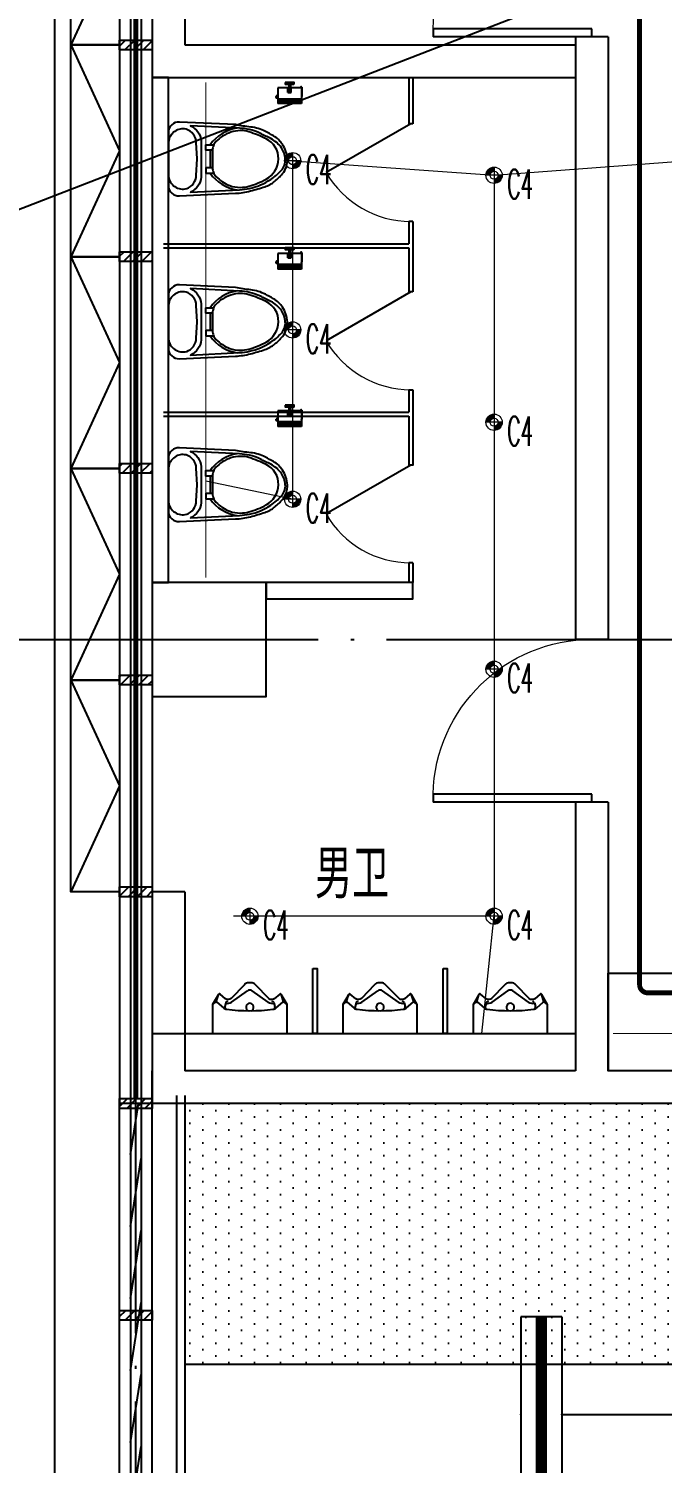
# Model space of a CAD drawing. Extents: x -621157 to 1764546, y -106808 to 741893.
# Drawn here: x 199342 to 203233, y 324941 to 333750 of the extents above; entities that cross this region are included whole.
import ezdxf
from ezdxf import colors
from ezdxf.entities.mleader import LeaderData, LeaderLine
from ezdxf.enums import TextEntityAlignment as Align
from ezdxf.math import Vec2, Vec3

# ---------------------------------------------------------------- set-up
doc = ezdxf.new("R2010")
doc.units = 0
doc.header["$LTSCALE"] = 1000
doc.header["$MEASUREMENT"] = 0
doc.linetypes.add('XREF-A-101-平面图_t3$0$__DASH', pattern=[0.35, 0.25, -0.1])
doc.linetypes.add('XREF-A-101-平面图_t3$0$DOTE', pattern=[2.42, 2, -0.2, 0.02, -0.2])
for name, color, linetype in [('0-底图', 7, 'Continuous'), ('EQUIP-照明', 3, 'Continuous'), ('WIRE-照明', 4, 'Continuous'), ('XREF-A-101-平面图_t3$0$A-COLUMN', 8, 'Continuous'), ('XREF-A-101-平面图_t3$0$A-CURTWALL', 8, 'Continuous'), ('XREF-A-101-平面图_t3$0$A-DOTE', 8, 'Continuous'), ('XREF-A-101-平面图_t3$0$A-PUB_HATCH', 8, 'Continuous'), ('XREF-A-101-平面图_t3$0$A-RAIL', 8, 'Continuous'), ('XREF-A-101-平面图_t3$0$A-ROOM-CH', 8, 'Continuous'), ('XREF-A-101-平面图_t3$0$A-SEE', 8, 'Continuous'), ('XREF-A-101-平面图_t3$0$A-WALL', 8, 'Continuous'), ('XREF-A-101-平面图_t3$0$A-WINDOW', 8, 'Continuous'), ('XREF-A-101-平面图_t3$0$A-开启符号', 8, 'Continuous'), ('XREF-A-101-平面图_t3$0$A-背衬铝板', 8, 'Continuous'), ('XREF-A-101-平面图_t3$0$I-FLOORING', 8, 'Continuous'), ('XREF-A-101-平面图_t3$0$I-FURNITURE', 8, 'Continuous'), ('XREF-A-101-平面图_t3$0$LVTRY', 8, 'Continuous'), ('XREF-A-101-平面图_t3$0$M-HOLE', 8, 'Continuous'), ('XREF-A-101-平面图_t3$0$wipess', 8, 'Continuous'), ('照明回路线', 1, 'Continuous')]:
    doc.layers.add(name, color=color, linetype=linetype)
doc.layers.add('00-照明回路线', color=6, linetype='Continuous', lineweight=0)
doc.layers.add('LIGHT-INF', color=6, linetype='Continuous', lineweight=0)
doc.styles.add('_TEL_DIM', font='SIMPLEX', dxfattribs={"width": 0.8, "height": 3.5, "bigfont": 'HZTXT'})
doc.styles.add('E-FST', font='txt.shx', dxfattribs={"width": 0.75, "height": 250, "bigfont": '@@gbcbig.shx'})
doc.styles.add('INF DIM', font='SIMPLEX.SHX', dxfattribs={"width": 0.7, "bigfont": 'hztxt.shx'})
doc.styles.get("Standard").update_dxf_attribs({"font": 'romans.shx', "bigfont": 'HZDXC.SHX'})
doc.styles.add('XREF-A-101-平面图_t3$0$-HZDXCROMANS', font='ROMANS.shx', dxfattribs={"bigfont": 'HZDXC.shx'})
doc.linetypes.add('LED', pattern='A,6,-3.5,["LED",Standard,S=2.54,R=0,X=-2.54,Y=-1.27],-4.8', length=14.3)

# ---------------------------------------------------------------- blocks, each defined once
blk = doc.blocks.new('XREF-A-101-平面图_t3$0$柱网4F')
at = {"layer": 'XREF-A-101-平面图_t3$0$A-COLUMN'}
blk.add_lwpolyline([(100, -10350), (800, -10350), (800, -9650), (100, -9650)], close=True, dxfattribs=at)
blk = doc.blocks.new('XREF-A-101-平面图_t3$0$G$C869EB286')
at = {"layer": 'XREF-A-101-平面图_t3$0$A-WINDOW'}
h = blk.add_hatch(dxfattribs=at)
h.set_pattern_fill('ANSI31', color=256, scale=25)
h.set_pattern_definition([(45, (-143.957, -89940), (-28.0633, 28.0633), [])])
h.paths.add_polyline_path([(0, 60), (200, 60), (200, 0), (0, 0)])
blk.add_lwpolyline([(0, 60), (200, 60), (200, 0), (0, 0)], close=True, dxfattribs=at)
blk = doc.blocks.new('XREF-A-101-平面图_t3$0$ROOM')
at = {"layer": 'XREF-A-101-平面图_t3$0$A-ROOM-CH', "style": 'XREF-A-101-平面图_t3$0$-HZDXCROMANS', "width": 0.6}
for tag, p in [('中文房间名称', (0, -1000)), ('英文房间名称', (0, -1500))]:
    blk.add_attdef(tag, text='', height=300, dxfattribs=at).set_placement(p, align=Align.CENTER)
blk = doc.blocks.new('XREF-A-101-平面图_t3$0$轴网(3)')
at = {"layer": 'XREF-A-101-平面图_t3$0$A-DOTE', "linetype": 'XREF-A-101-平面图_t3$0$DOTE'}
for p, q in [((0, -3300), (0, 43300)), ((-3300, 30000), (69800, 30000))]:
    blk.add_line(p, q, dxfattribs=at)
blk = doc.blocks.new('XREF-A-101-平面图_t3$0$URN--02')
blk.add_wipeout([(-457.2, 0), (0, 0), (0, -177.8), (-35.8, -239.7), (-36, -240.1), (-36.3, -240.5), (-36.5, -240.8), (-36.8, -241), (-37, -241.2), (-37.3, -241.5), (-37.8, -241.8), (-38.4, -242.2), (-38.9, -242.4), (-40.1, -242.8), (-40.8, -242.9), (-41.5, -242.9), (-42.3, -242.8), (-42.9, -242.7), (-43.8, -242.4), (-44.5, -242), (-45, -241.7), (-45.9, -240.9), (-47, -240.1), (-47.9, -239.3), (-52.3, -235.7), (-58.2, -230.9), (-64.3, -225.9), (-70, -221.2), (-75.6, -216.7), (-79.2, -213.7), (-83.4, -210.9), (-88, -209), (-83.9, -210.7), (-89.9, -208.5), (-95.2, -208), (-99.5, -208.3), (-104.1, -209.5), (-108.2, -211.5), (-111.9, -214.1), (-116.4, -218.7), (-120.2, -222.5), (-180.9, -285.1), (-198.1, -302.5), (-203.1, -306), (-210.6, -309.3), (-218.2, -310.9), (-222.2, -311.2), (-235, -311.2), (-243.5, -310.2), (-249.8, -308.1), (-256.7, -304.3), (-262.3, -299.6), (-271.4, -290.2), (-282, -279.3), (-293.9, -267), (-303.5, -257.1), (-314, -246.3), (-329.7, -230.2), (-338.9, -220.7), (-344.8, -214.6), (-351.7, -210.1), (-355.6, -208.8), (-361.3, -208), (-368.1, -208.7), (-378, -213.7), (-395, -227.6), (-411.9, -241.4), (-413.5, -242.4), (-415.3, -242.9), (-417.1, -242.8), (-419.9, -241.5), (-421.4, -239.7), (-457.2, -177.8)]).dxf.layer = 'XREF-A-101-平面图_t3$0$wipess'
at = {"color": 0, "linetype": 'Continuous'}
blk.add_lwpolyline([(-222.2, -311.2, 0.202919), (-194.9, -299.6), (-113.5, -215.6, -0.389432), (-79.2, -213.7), (-45.3, -241.4, 0.462615), (-35.8, -239.7), (0, -177.8), (0, 0), (-457.2, 0), (-457.2, -177.8), (-421.4, -239.7, 0.462594), (-411.9, -241.4), (-378, -213.7, -0.372868), (-344.8, -214.6), (-262.3, -299.6, 0.202811), (-235, -311.2)], format="xyb", close=True, dxfattribs=at)
at = {"color": 35}
blk.add_lwpolyline([(-390.3, -157.4), (-430.8, -192.1)], dxfattribs=at)
at = {"color": 39}
for points in [[(-370.2, -148.5, 0.147155), (-390.3, -157.4)], [(-372.2, -148.8, 0.460813), (-382.8, -164.9)], [(-74.4, -164.9, 0.460816), (-85, -148.8)], [(-340.7, -192.7, 0.216515), (-376.8, -185.6)], [(-376.1, -188, 0.333711), (-363.9, -197.1)], [(-243.3, -262, 0.319648), (-213.9, -262)], [(-80.4, -185.6, 0.216515), (-116.5, -192.7)], [(-93.3, -197.1, 0.33371), (-81.1, -188)]]:
    blk.add_lwpolyline(points, format="xyb", dxfattribs=at)
for points in [[(-376.1, -188), (-382.8, -164.9)], [(-81.1, -188), (-74.4, -164.9)], [(-435, -193.7), (-422, -238.3)], [(-340.7, -192.7), (-243.3, -262)], [(-116.5, -192.7), (-213.9, -262)], [(-22.2, -193.7), (-35.2, -238.3)]]:
    blk.add_lwpolyline(points, dxfattribs=at)
at = {"color": 35}
for points in [[(-85, -148.8, 0.063072), (-372.2, -148.8)], [(-237.2, -139.7, 5.328794), (-220, -139.7)], [(-66.9, -157.4, 0.147155), (-87, -148.5)], [(0, -177.8), (-18.3, -192.3, -0.359152), (-26.4, -192.1), (-66.9, -157.4)], [(-457.2, -177.8), (-438.9, -192.3, 0.359145), (-430.8, -192.1)]]:
    blk.add_lwpolyline(points, format="xyb", dxfattribs=at)
blk = doc.blocks.new('XREF-A-101-平面图_t3$0$马桶A')
blk.add_wipeout([(226.7, 297.9), (226.7, 304), (226.2, 310.1), (225.1, 316.1), (223.5, 321.9), (221.3, 327.6), (218.5, 333), (215.3, 338.1), (211.6, 342.9), (207.4, 347.4), (202.8, 351.4), (197.9, 354.9), (192.6, 358), (187.1, 360.5), (181.4, 362.5), (175.5, 364), (169.4, 364.8), (163.4, 365.1), (-163.4, 365.1), (-169.4, 364.8), (-175.5, 364), (-181.4, 362.5), (-187.1, 360.5), (-192.6, 358), (-197.9, 354.9), (-202.8, 351.4), (-207.4, 347.4), (-211.6, 342.9), (-215.3, 338.1), (-218.6, 333), (-221.3, 327.6), (-223.5, 321.9), (-225.2, 316.1), (-226.3, 310.1), (-226.8, 304), (-226.7, 297.9), (-210.7, -46.8), (-208.2, -77.7), (-203.5, -108.3), (-196.6, -138.6), (-170.1, -227.6), (-164, -243.5), (-156.5, -258.7), (-147.6, -273.2), (-137.4, -286.8), (-114.8, -312), (-90.1, -335.3), (-81.6, -342), (-72.6, -347.9), (-63.1, -353.1), (-53.2, -357.3), (-42.9, -360.8), (-32.4, -363.3), (-21.7, -364.8), (-10.9, -365.4), (-0.1, -365.1), (15.8, -363.3), (31.5, -360.2), (46.8, -355.8), (61.7, -350.2), (76.2, -343.3), (90, -335.3), (102.3, -326.6), (113.7, -316.7), (124.1, -305.8), (133.4, -293.9), (141.4, -281.1), (169.1, -230.1), (179, -208.6), (186.9, -186.3), (192.7, -163.3), (196.3, -139.9), (210.7, -46.9)]).dxf.layer = 'XREF-A-101-平面图_t3$0$wipess'
at = {"color": 35, "linetype": 'ByBlock'}
blk.add_line((53.2, 109.2), (-53.5, 109.2), dxfattribs=at)
at = {"color": 0, "linetype": 'Continuous'}
blk.add_lwpolyline([(226.7, 297.9, 0.431726), (163.4, 365.1), (-163.4, 365.1, 0.431435), (-226.7, 297.9), (-210.7, -46.8, 0.05293), (-196.6, -138.6, 0.015625), (-170.1, -227.6, 0.092508), (-137.4, -286.8, 0.041886), (-90.1, -335.3, 0.199313), (-0.1, -365.1, 0.124065), (90, -335.3, 0.122705), (141.4, -281.1, 0.00916), (169.1, -230.1, 0.093585), (196.3, -139.9, -0.024039), (210.7, -46.9)], format="xyb", close=True, dxfattribs=at)
at = {"color": 35}
for points in [[(-101, 193.9), (0, 189.7), (100.9, 193.9, 0.31346), (182.6, 257.2, 0.214355), (169.7, 325.7, 0.233297), (103.2, 365.1), (-107.4, 365.1, 0.214741), (-169.8, 325.7, 0.214469), (-181.7, 253.1, 0.149897), (-150.5, 211.2, 0.149897), (-101.2, 193.9)], [(-204, 229.4), (-188.9, -72.3, 0.039846), (-181, -132.7, 0.096207), (-125.6, -263.4, 0.060028), (-69.1, -328.8, 0.204422), (-0.1, -352.8, 0.133941), (68.8, -328.8, 0.129163), (125.3, -263.4, -0.000598), (156.7, -199.6, 0.056687), (180.7, -132.7, 0.051135), (188.6, -72.3), (203.9, 229.4, -0.272391), (110.8, 164.8), (-111.1, 164.8, -0.270676), (-204.2, 229.4)], [(107.2, 73.1, 0.09365), (82.8, 89, 0.098915), (54.3, 94.5), (-54.6, 94.5, 0.096282), (-83.1, 89, 0.096282), (-107.5, 73.1, 0.05557), (-139.9, 34, 0.05557), (-162.9, -11.3, 0.092989), (-174.3, -76.2, 0.063501), (-167, -128.6, 0.057856), (-124.5, -234.6, 0.268831), (-0.1, -310.6, 0.294074), (124.2, -234.6, 0.034416), (166.7, -128.6, 0.087024), (174, -76.2, 0.134611), (139.6, 34, 0.061058), (107.2, 73.1)]]:
    blk.add_lwpolyline(points, format="xyb", close=True, dxfattribs=at)
at = {"color": 35, "linetype": 'ByBlock'}
for points in [[(-53.5, 94.5), (-53.5, 136.3), (-86.5, 136.3), (-86.5, 87.5)], [(53.2, 94.5), (53.2, 136.3), (86.2, 136.3), (86.2, 87.5)]]:
    blk.add_lwpolyline(points, dxfattribs=at)
for centre, start, end in [((51.8, -91.8), 124.52591, 171.77825), ((-52.1, -91.8), 8.20638, 55.47409)]:
    blk.add_arc(centre, 244, start, end, dxfattribs=at)
blk = doc.blocks.new('XREF-A-101-平面图_t3$0$A-VEGA-2-LAY-1-01（B栋办公楼）$0$$TCHSYS$APDOOR2D')
blk.add_line((0.5, 0), (0, 0.866))
at = {"lineweight": 13}
blk.add_arc((0.5, 0), 1, 120, 180, dxfattribs=at)
blk = doc.blocks.new('XREF-A-101-平面图_t3$0$A$C12754C8C')
at = {"layer": 'XREF-A-101-平面图_t3$0$I-FURNITURE'}
for p, q in [((10, 96), (10, 0)), ((72.5, 96), (10, 96)), ((72.5, 68.5), (72.5, 96)), ((72.5, 93), (77.5, 93)), ((77.5, 120), (77.5, 80)), ((87.5, 120), (87.5, 80)), ((87.5, 93), (92.5, 93)), ((92.5, 68.5), (92.5, 96)), ((155, 96), (92.5, 96)), ((151.2, 100.9), (151.2, 96)), ((155, 96), (155, 0)), ((157.2, 100.9), (157.2, 43.9)), ((0, 38.5), (0, 43.9)), ((10, 48.9), (5, 48.9)), ((6, 38.5), (6, 39.9)), ((9, 42.9), (10, 42.9)), ((72.5, 87), (77.5, 87)), ((72.5, 68.5), (92.5, 68.5)), ((77.5, 80), (87.5, 80)), ((87.5, 87), (92.5, 87)), ((155, 0), (10, 0))]:
    blk.add_line(p, q, dxfattribs=at)
at = {"layer": 'XREF-A-101-平面图_t3$0$I-FURNITURE', "color": 8}
for p, q in [((110, 122), (55, 122)), ((10, 30), (155, 30)), ((10, 20.7), (155, 20.7)), ((10, 14.1), (155, 14.1)), ((10, 8.2), (155, 8.2)), ((10, 4), (155, 4))]:
    blk.add_line(p, q, dxfattribs=at)
at = {"layer": 'XREF-A-101-平面图_t3$0$I-FURNITURE'}
blk.add_lwpolyline([(55, 130), (55, 122, 0.414214), (57, 120), (108, 120, 0.414214), (110, 122), (110, 130)], format="xyb", close=True, dxfattribs=at)
for centre, radius, start, end in [((154.2, 100.9), 3, 0, 180), ((5, 43.9), 5, 90, 180), ((3, 38.5), 3, 180, 0), ((9, 39.9), 3, 90, 180), ((154.2, 43.9), 3, 286.10128, 360)]:
    blk.add_arc(centre, radius, start, end, dxfattribs=at)
blk = doc.blocks.new('XREF-A-101-平面图_t3$0$G$CFDD5568B')
at = {"layer": 'XREF-A-101-平面图_t3$0$I-FLOORING'}
blk.add_line((0, -12320), (2600, -12320), dxfattribs=at)
at = {"layer": 'XREF-A-101-平面图_t3$0$LVTRY'}
for p, q in [((1575.5, -6450), (1575.5, -6733.3)), ((1600.5, -6450), (1600.5, -6733.3)), ((1575.5, -7333.3), (1575.5, -7470.8)), ((1600.5, -7333.3), (1600.5, -7483.3)), ((70, -7470.8), (1575.5, -7470.8)), ((1600.5, -7483.3), (1600.5, -7766.7)), ((70, -7495.8), (1575.5, -7495.8)), ((1575.5, -7495.8), (1575.5, -7766.7)), ((1600.5, -7766.7), (1575.5, -7766.7)), ((1575.5, -8366.7), (1575.5, -8504.2)), ((1575.5, -8366.7), (1600.5, -8366.7)), ((70, -8504.2), (1575.5, -8504.2)), ((70, -8529.2), (1575.5, -8529.2)), ((1575.5, -8529.2), (1575.5, -8830)), ((1575.5, -9430), (1575.5, -9550)), ((1600.5, -9430), (1600.5, -9550))]:
    blk.add_line(p, q, dxfattribs=at)
for points in [[(1600.5, -6733.3), (1575.5, -6733.3)], [(1600.5, -7333.3), (1575.5, -7333.3)], [(1600.5, -8366.7), (1600.5, -8830), (1575.5, -8830)], [(1600.5, -9430), (1575.5, -9430)]]:
    blk.add_lwpolyline(points, dxfattribs=at)
for points in [[(700, -9650), (1600.5, -9650), (1600.5, -9550), (700, -9550)], [(987.5, -11920), (1012.5, -11920), (1012.5, -12320), (987.5, -12320)], [(1787.5, -11920), (1812.5, -11920), (1812.5, -12320), (1787.5, -12320)], [(5100, -12550), (2800, -12550), (2800, -11950), (5100, -11950)]]:
    blk.add_lwpolyline(points, close=True, dxfattribs=at)
at = {"layer": 'XREF-A-101-平面图_t3$0$LVTRY', "extrusion": (0, 0, -1), "xscale": -1, "zscale": -1}
for p in [(-761.3, -6610), (-761.3, -7625.8), (-761.3, -8592.5)]:
    blk.add_blockref('XREF-A-101-平面图_t3$0$A$C12754C8C', p, dxfattribs=at)
at = {"layer": 'XREF-A-101-平面图_t3$0$LVTRY', "rotation": 89.99999999999984}
for p in [(465.1, -6950), (465.1, -7950), (465.1, -8950)]:
    blk.add_blockref('XREF-A-101-平面图_t3$0$马桶A', p, dxfattribs=at)
at = {"layer": 'XREF-A-101-平面图_t3$0$LVTRY', "xscale": -600, "yscale": -600, "zscale": 25}
for p, rotation in [((1588, -7033.3), 269.9999999994639), ((1588, -8066.7), 269.9999999994639), ((1588, -9130), 269.9999999994622)]:
    blk.add_blockref('XREF-A-101-平面图_t3$0$A-VEGA-2-LAY-1-01（B栋办公楼）$0$$TCHSYS$APDOOR2D', p, dxfattribs=dict(at, rotation=rotation))
at = {"layer": 'XREF-A-101-平面图_t3$0$LVTRY'}
blk.add_lwpolyline([(100, -9550), (100, -6450), (0, -6450), (0, -9550)], close=True, dxfattribs=at)
at = {"layer": 'XREF-A-101-平面图_t3$0$LVTRY', "rotation": 179.9999999999999}
for p in [(371.4, -12320), (1171.4, -12320), (1971.4, -12320)]:
    blk.add_blockref('XREF-A-101-平面图_t3$0$URN--02', p, dxfattribs=at)
blk = doc.blocks.new('XREF-A-101-平面图_t3$0$DOOR2DLIB$SYSLIB$00000107')
at = {"color": 0}
for p, q in [((0.45, 0.975), (0.5, 0.975)), ((0.45, 0), (0.45, 0.975)), ((0.5, 0), (0.5, 0.975)), ((0.5, 0), (0.45, 0))]:
    blk.add_line(p, q, dxfattribs=at)
at = {"color": 0, "lineweight": 13}
blk.add_arc((0.475, 0), 0.975, 91.46928, 180, dxfattribs=at)
blk = doc.blocks.new('XREF-A-101-平面图_t3$0$WINDOW2DLIB$SYSLIB$00000012')
at = {"color": 0}
for points in [[(-0.5, 0.5), (-0.5, -0.5)], [(0.5, 0.5), (-0.5, 0.5)], [(0.5, -0.5), (0.5, 0.5)], [(-0.5, 0.1667), (0.5, 0.1667)], [(-0.3839, -0.1667), (-0.448, 0.1667)], [(-0.3159, -0.1667), (-0.38, 0.1667)], [(-0.2479, -0.1667), (-0.312, 0.1667)], [(-0.1799, -0.1667), (-0.244, 0.1667)], [(-0.1119, -0.1667), (-0.176, 0.1667)], [(-0.0439, -0.1667), (-0.108, 0.1667)], [(0.0241, -0.1667), (-0.04, 0.1667)], [(0.0921, -0.1667), (0.028, 0.1667)], [(0.16, -0.1667), (0.0959, 0.1667)], [(0.228, -0.1667), (0.1639, 0.1667)], [(0.296, -0.1667), (0.2319, 0.1667)], [(0.364, -0.1667), (0.2999, 0.1667)], [(0.432, -0.1667), (0.3679, 0.1667)], [(0.5, -0.1667), (0.4359, 0.1667)], [(-0.4519, -0.1667), (-0.5, 0.0836)], [(-0.5, -0.1667), (0.5, -0.1667)], [(0.5, -0.5), (-0.5, -0.5)]]:
    blk.add_lwpolyline(points, dxfattribs=at)
blk = doc.blocks.new('XREF-A-101-平面图_t3')
at = {"layer": 'XREF-A-101-平面图_t3$0$A-PUB_HATCH'}
h = blk.add_hatch(dxfattribs=at)
h.set_pattern_fill('DOTS', color=256, scale=50, angle=270)
h.set_pattern_definition([(270, (199300, 564955), (79.375, -39.6875), [0, -79.375])])
h.paths.add_polyline_path([(205500, 325550), (205500, 327150), (200300, 327150), (200300, 325550)])
at = {"layer": 'XREF-A-101-平面图_t3$0$A-CURTWALL'}
for p, q in [((199900, 336200), (199900, 333550)), ((199966.7, 336200), (199966.7, 333550)), ((200033.3, 336200), (200033.3, 333550)), ((199900, 333550), (199900, 327150)), ((199900, 333550), (199900, 333550)), ((199966.7, 333550), (199966.7, 327150)), ((200033.3, 333550), (200033.3, 327150)), ((200100, 327150), (199900, 327150))]:
    blk.add_line(p, q, dxfattribs=at)
at = {"layer": 'XREF-A-101-平面图_t3$0$A-RAIL'}
for points in [[(200250, 327200), (200250, 320650)], [(200300, 327200), (200300, 320650)]]:
    blk.add_lwpolyline(points, dxfattribs=at)
at = {"layer": 'XREF-A-101-平面图_t3$0$A-SEE'}
blk.add_lwpolyline([(199500, 336300), (199500, 315500)], dxfattribs=at)
at = {"layer": 'XREF-A-101-平面图_t3$0$A-WALL'}
for p, q in [((200200, 327150), (200100, 327150)), ((202800, 327150), (200200, 327150)), ((205300, 327150), (202800, 327150))]:
    blk.add_line(p, q, dxfattribs=at)
at = {"layer": 'XREF-A-101-平面图_t3$0$A-开启符号', "linetype": 'Continuous'}
for points in [[(199600, 334950), (199900, 334950), (199900, 333650), (199600, 333650)], [(199600, 333650), (199900, 333650), (199900, 332350), (199600, 332350)], [(199600, 332350), (199900, 332350), (199900, 331050), (199600, 331050)], [(199600, 331050), (199900, 331050), (199900, 329750), (199600, 329750)], [(199600, 329750), (199900, 329750), (199900, 328450), (199600, 328450)]]:
    blk.add_lwpolyline(points, close=True, dxfattribs=at)
for points in [[(199600, 334950), (199900, 334300), (199600, 333650)], [(199600, 333650), (199900, 333000), (199600, 332350)], [(199600, 332350), (199900, 331700), (199600, 331050)], [(199600, 331050), (199900, 330400), (199600, 329750)], [(199600, 329750), (199900, 329100), (199600, 328450)]]:
    blk.add_lwpolyline(points, dxfattribs=at)
at = {"layer": 'XREF-A-101-平面图_t3$0$A-背衬铝板', "color": 6, "linetype": 'XREF-A-101-平面图_t3$0$__DASH', "ltscale": 0.5, "const_width": 30}
blk.add_lwpolyline([(200000, 327180), (200000, 336140)], dxfattribs=at)
at = {"layer": 'XREF-A-101-平面图_t3$0$M-HOLE'}
blk.add_lwpolyline([(205500, 325550), (205500, 327150), (200300, 327150), (200300, 325550)], close=True, dxfattribs=at)
at = {"layer": 'XREF-A-101-平面图_t3$0$A-COLUMN'}
blk.add_blockref('XREF-A-101-平面图_t3$0$柱网4F', (200000, 340000), dxfattribs=at)
at = {"layer": 'XREF-A-101-平面图_t3$0$A-DOTE'}
blk.add_blockref('XREF-A-101-平面图_t3$0$轴网(3)', (200000, 300000), dxfattribs=at)
at = {"layer": 'XREF-A-101-平面图_t3$0$A-ROOM-CH'}
ref = blk.add_blockref('XREF-A-101-平面图_t3$0$ROOM', (201327.9, 329409.2), dxfattribs=at)
ref.add_attrib('中文房间名称', '男卫', dxfattribs={"height": 300, "style": 'XREF-A-101-平面图_t3$0$-HZDXCROMANS', "width": 0.8}).set_placement((201327.9, 328409.2), align=Align.CENTER)
at = {"layer": 'XREF-A-101-平面图_t3$0$A-WINDOW', "rotation": 180}
for p in [(200100, 333680), (200100, 332380), (200100, 331080), (200100, 329780), (200100, 328480), (200100, 327180), (200100, 325880)]:
    blk.add_blockref('XREF-A-101-平面图_t3$0$G$C869EB286', p, dxfattribs=at)
at = {"layer": 'XREF-A-101-平面图_t3$0$A-WINDOW', "xscale": 6500.000000861066, "yscale": 200, "zscale": 6500.000000861066, "rotation": 270.000000000006}
blk.add_blockref('XREF-A-101-平面图_t3$0$WINDOW2DLIB$SYSLIB$00000012', (200000, 323900), dxfattribs=at)
blk.add_blockref('XREF-A-101-平面图_t3$0$G$CFDD5568B', (200100, 339900))
at = {"layer": 'XREF-A-101-平面图_t3$0$A-CURTWALL'}
for p, q in [((200100, 336200), (200100, 333550)), ((200100, 333550), (200100, 333550)), ((200100, 333550), (200100, 327150))]:
    blk.add_line(p, q, dxfattribs=at)
at = {"layer": 'XREF-A-101-平面图_t3$0$A-WALL'}
for p, q in [((200100, 336200), (200100, 333650)), ((200300, 336200), (200300, 333650)), ((202700, 333700), (202700, 330000)), ((202900, 333700), (202900, 330000)), ((200300, 333650), (202700, 333650)), ((202700, 333650), (202700, 333450)), ((200100, 333450), (200200, 333450)), ((200200, 333450), (202700, 333450)), ((202700, 329000), (202700, 327350)), ((202900, 329000), (202900, 327350)), ((200100, 328450), (200100, 327350)), ((200300, 328450), (200100, 328450)), ((200300, 328450), (200300, 327350)), ((200100, 327150), (200100, 327350)), ((202700, 327350), (200300, 327350)), ((205200, 327350), (202900, 327350))]:
    blk.add_line(p, q, dxfattribs=at)
for points in [[(202900, 333700), (202700, 333700)], [(202900, 330000), (202700, 330000)], [(202900, 329000), (202700, 329000)]]:
    blk.add_lwpolyline(points, dxfattribs=at)
at = {"layer": 'XREF-A-101-平面图_t3$0$A-WINDOW', "xscale": 1000, "yscale": -1000, "zscale": 1000, "rotation": 270.0000000000008}
for p in [(202800, 334200), (202800, 329500)]:
    blk.add_blockref('XREF-A-101-平面图_t3$0$DOOR2DLIB$SYSLIB$00000107', p, dxfattribs=at)
blk = doc.blocks.new('$equip_U$00000103(3T96GD2-PC)')
for p, q in [((-1.2, 0.25), (1.2, 0.25)), ((-1.2, 0.25), (-1.2, -0.25)), ((1.2, 0.25), (1.2, -0.25)), ((-1.2, -0.25), (1.2, -0.25))]:
    blk.add_line(p, q)
at = {"const_width": 0.14}
blk.add_lwpolyline([(-1.2, 0), (1.2, 0)], dxfattribs=at)
for p in [(0, 0.25), (-1.2, 0), (1.2, 0), (0, -0.25)]:
    blk.add_point(p)
at = {"color": 7, "style": '_TEL_DIM', "flags": 1}
for tag in ['A', 'REMARK']:
    blk.add_attdef(tag, text='', height=0.00002, dxfattribs=at).set_placement((0, 0), align=Align.MIDDLE_CENTER)
blk = doc.blocks.new('$equip_U$00000113(3T96GD2-PC)')
blk.add_blockref('$equip_U$00000103(3T96GD2-PC)', (0, 0))
at = {"color": 7, "style": '_TEL_DIM', "flags": 1}
for tag in ['A', 'REMARK']:
    blk.add_attdef(tag, text='', height=0.00002, dxfattribs=at).set_placement((0, 0), align=Align.MIDDLE_CENTER)
blk = doc.blocks.new('$equip_U$00000128(7WHLKQ2-PC)')
blk.add_blockref('$equip_U$00000113(3T96GD2-PC)', (0, 0))
at = {"color": 7, "style": '_TEL_DIM', "flags": 1}
blk.add_attdef('A', text='', height=0.00002, dxfattribs=at).set_placement((0, 0), align=Align.MIDDLE_CENTER)
blk = doc.blocks.new('A$C6b6344d6')
h = blk.add_hatch(color=8)
h.dxf.hatch_style = 1
h.paths.add_polyline_path([(-50, 0), (-24.5, 0, -0.414214), (0, 24.5), (0, 50, 0.414214)])
h.paths.add_polyline_path([(0, -24.5), (0, -50, 0.414214), (50, 0), (24.5, 0, -0.414214)])
at = {"color": 8}
for points in [[(50, 0), (-50, 0)], [(0, 50), (0, -50)]]:
    blk.add_lwpolyline(points, dxfattribs=at)
blk.add_circle((0, 0), 50)
blk.add_circle((0, 0), 24.5, dxfattribs=at)
at = {"style": 'INF DIM', "width": 0.5}
blk.add_text('C4', height=180, dxfattribs=at).set_placement((81.5, -143.8))
blk = doc.blocks.new('G$CAFCF25F8')
at = {"layer": 'LIGHT-INF', "color": 6, "linetype": 'LED', "ltscale": 0.05, "const_width": 5}
for points in [[(430, -9620), (430, -6580)], [(2670, -12420), (130, -12420)], [(2930, -12420), (5170, -12420)]]:
    blk.add_lwpolyline(points, dxfattribs=at)
at = {"layer": 'LIGHT-INF', "color": 6}
for p in [(962.8, -7060.4), (2200.3, -7150), (962.8, -8100), (2200.3, -8666.7), (962.8, -9139.6), (2200.3, -10183.3), (700.3, -11700), (2200.3, -11700)]:
    blk.add_blockref('A$C6b6344d6', p, dxfattribs=at)
blk = doc.blocks.new('_Oblique')
at = {"color": 0, "linetype": 'ByBlock', "lineweight": -2}
blk.add_line((-0.5, -0.5), (0.5, 0.5), dxfattribs=at)
blk = doc.blocks.new('G$C1E65AEB6')
at = {"layer": '00-照明回路线', "ltscale": 5}
for p, q in [((2200.3, -7150), (3600, -7043.8)), ((962.8, -7060.4), (962.8, -9139.6)), ((962.8, -7060.4), (2200.3, -7150)), ((2200.3, -7150), (2200.3, -10183.3)), ((962.8, -9139.6), (430.4, -9028.8)), ((2200.3, -10183.3), (2200.3, -11675.5)), ((2200.3, -11700), (600.3, -11700)), ((2200.3, -11675.5), (2123.1, -12420))]:
    blk.add_line(p, q, dxfattribs=at)
at = {"layer": '照明回路线', "color": 1}
ml = blk.add_multileader_mtext('Standard', dxfattribs=at)
ml.set_content('{\\Ftxt,whgtxt|c134;WDL1/4AL2}', color=4, style='E-FST')
ml.set_leader_properties(color=256)
ml.set_arrow_properties(name='OBLIQUE')
ml.build(insert=Vec2(0, 0))
ml.multileader.update_dxf_attribs({"text_left_attachment_type": 6, "text_right_attachment_type": 7, "dogleg_length": 40, "arrow_head_size": 100})
ctx = ml.context
ctx.base_point, ctx.char_height, ctx.arrow_head_size, ctx.landing_gap_size, ctx.plane_origin = Vec3(-3625.3, -7700.5), 300, 100, 20, Vec3(1351, -10363.7)
ctx.left_attachment, ctx.right_attachment = 6, 7
notes = []
notes.append((ctx, [(0, (1, 1, 0), (-1595.3, -7700.5), (-1, 0), 40, [(0, [(4295.7, -5418.4)], 0, [])])]))
ctx.mtext.insert, ctx.mtext.flow_direction = Vec3(-3605.3, -7340.5), 5
for ctx, leaders in notes:
    for number, flags, end, landing, length, lines in leaders:
        leader = LeaderData()
        leader.index, (leader.has_last_leader_line, leader.has_dogleg_vector, leader.attachment_direction) = number, flags
        leader.last_leader_point, leader.dogleg_vector, leader.dogleg_length = Vec3(end), Vec3(landing), length
        for number, points, colour, breaks in lines:
            line = LeaderLine()
            line.index, line.vertices, line.color, line.breaks = number, Vec3.list(points), colors.encode_raw_color(colour), breaks
            leader.lines.append(line)
        ctx.leaders.append(leader)

msp = doc.modelspace()

# ---------------------------------------------------------------- block references
at = {"layer": '0-底图'}
msp.add_blockref('XREF-A-101-平面图_t3', (0, 0), dxfattribs=at)

# ---------------------------------------------------------------- next in the draw order: linework, layer by layer
at = {"layer": 'WIRE-照明'}
msp.add_lwpolyline([(205663.3, 334061.8, 30, 30, 0), (203143.7, 334061.8, 30, 30, 0.414214), (203093.7, 334011.8, 30, 30, 0), (203093.7, 327879.5, 30, 30, 0.414214), (203143.7, 327829.5, 30, 30, 0), (262291.6, 327829.5, 30, 30, 0)], format="xyseb", dxfattribs=at)
msp.add_lwpolyline([(202615.1, 325240.7), (206565.1, 325240.7)], dxfattribs=at)

# ---------------------------------------------------------------- next in the draw order: block references
at = {"layer": 'EQUIP-照明', "xscale": 500.0000000023283, "yscale": 500.0000000022701, "zscale": 500.0000000022737, "rotation": 270}
msp.add_blockref('$equip_U$00000128(7WHLKQ2-PC)', (202490.1, 325240.7), dxfattribs=at)

# ---------------------------------------------------------------- next in the draw order: block references
at = {"layer": 'WIRE-照明'}
msp.add_blockref('G$CAFCF25F8', (200000, 340000), dxfattribs=at)

# ---------------------------------------------------------------- next in the draw order: block references
msp.add_blockref('G$C1E65AEB6', (200000, 340000), dxfattribs=at)

doc.saveas('drawing.dxf')
